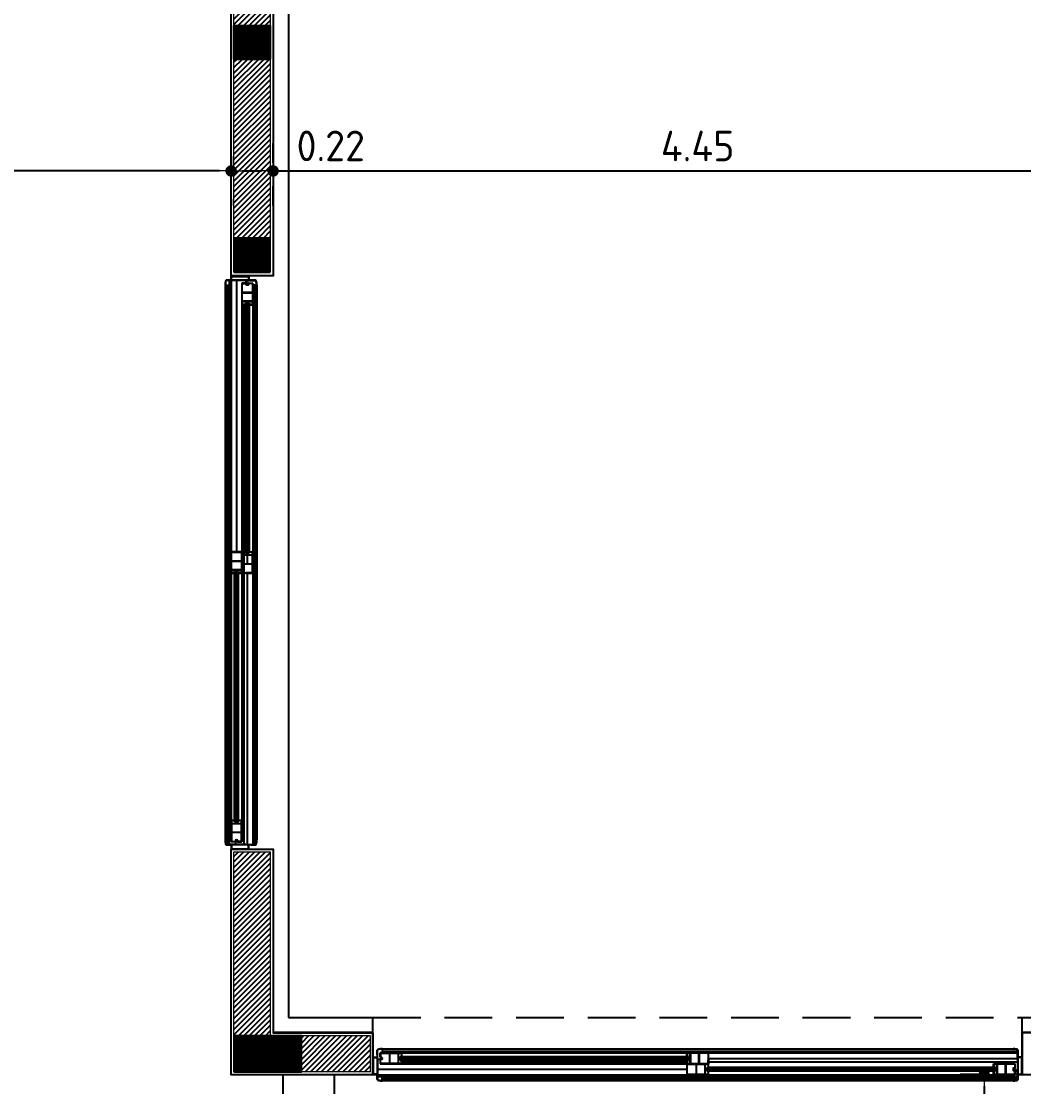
# Model space of a CAD drawing. Extents: x 233 to 569, y -241 to -74.
# Drawn here: x 399.13 to 404.38, y -177.4 to -171.82 of the extents above; entities that cross this region are included whole.
import ezdxf

# ---------------------------------------------------------------- set-up
doc = ezdxf.new("R2010")
doc.units = 0
doc.header["$MEASUREMENT"] = 0
doc.linetypes.add('DOT2', pattern=[0.125, 0, -0.125])
doc.linetypes.add('RAYITAS', pattern=[0.375, 0.25, -0.125])
doc.layers.get('0').update_dxf_attribs({"linetype": 'CONTINUOUS', "lineweight": 50})
doc.layers.get('DEFPOINTS').update_dxf_attribs({"linetype": 'CONTINUOUS'})
for name, color, linetype in [('2D PA ABERTURAS CORTE', 1, 'CONTINUOUS'), ('2D PA ABERTURAS VISTA', 1, 'CONTINUOUS'), ('2D PA MUROS', 7, 'CONTINUOUS'), ('2D PA PROYECCIONES', 1, 'CONTINUOUS'), ('2D PA SOLADO PILETA GYM', 32, 'CONTINUOUS'), ('2D PB MUROS MAMP. HATCH', 10, 'CONTINUOUS'), ('2D PLATEA ESTRUCTURA COLUMNAS HATCH', 92, 'CONTINUOUS')]:
    doc.layers.add(name, color=color, linetype=linetype)
for name, color, linetype, lineweight in [('2D PA ESTRUCTURA COLUMNAS BORDES', 95, 'CONTINUOUS', 9), ('COTAS', 1, 'CONTINUOUS', 9), ('GRAFISMOS', 8, 'CONTINUOUS', 13)]:
    doc.layers.add(name, color=color, linetype=linetype, lineweight=lineweight)
doc.styles.add('ARIAL', font='')
doc.styles.get('ARIAL').set_extended_font_data('DIN')
doc.dimstyles.new('PLANTA', dxfattribs={"dimscale": 0, "dimtxt": 0.16, "dimasz": 0.06, "dimexe": 0.18, "dimexo": 0, "dimgap": 0.05, "dimtad": 1, "dimzin": 0, "dimdsep": 46, "dimtxsty": 'ARIAL', "dimblk1": 'DOT', "dimblk2": 'DOT', "dimsah": 1, "dimcen": 0.09, "dimclrd": 1, "dimclre": 1, "dimclrt": 3, "dimadec": 0, "dimazin": 0, "dimtfac": 1, "dimtofl": 0, "dimtmove": 0, "dimatfit": 3, "dimldrblk": 'DOT', "dimfxl": 0.18, "dimtolj": 1, "dimtzin": 0, "dimarcsym": 0})
pattern_1 = [(90, (-33.139532, 77.62192647), (-0.00025, 7e-20), []), (180, (-33.139532, 77.62192647), (-9e-20, -0.00025), [])]
pattern_2 = [(45, (-33.139532, 77.621926), (-0.0141421356, 0.0141421356), [])]

# ---------------------------------------------------------------- blocks, each defined once
blk = doc.blocks.new('_DOT')
at = {"color": 0, "linetype": 'ByBlock'}
blk.add_line((-0.5, 0), (-1, 0), dxfattribs=at)
at = {"color": 0, "linetype": 'ByBlock', "const_width": 0.5}
blk.add_lwpolyline([(-0.25, 0, 1), (0.25, 0, 1)], format="xyb", close=True, dxfattribs=at)
blk = doc.blocks.new('*D227')
at = {"layer": 'COTAS', "color": 1, "linetype": 'DOT2', "lineweight": -2, "transparency": 16777216}
for p, q in [((396.7297, -172.6036), (396.7297, -172.4236)), ((400.226, -172.6036), (400.226, -172.4236))]:
    blk.add_line(p, q, dxfattribs=at)
at = {"layer": 'COTAS', "color": 1, "lineweight": -2, "transparency": 16777216}
blk.add_line((400.166, -172.6036), (396.7897, -172.6036), dxfattribs=at)
at = {"layer": 'DEFPOINTS', "color": 0, "transparency": 16777216}
for p in [(396.7297, -172.6036), (396.7297, -172.6036), (400.226, -172.6036)]:
    blk.add_point(p, dxfattribs=at)
at = {"layer": 'COTAS', "color": 1, "lineweight": -2, "transparency": 16777216, "xscale": 0.06, "yscale": 0.06, "zscale": 0.06, "rotation": 180}
blk.add_blockref('_DOT', (396.7297, -172.6036), dxfattribs=at)
at = {"layer": 'COTAS', "color": 1, "lineweight": -2, "transparency": 16777216, "xscale": 0.06, "yscale": 0.06, "zscale": 0.06}
blk.add_blockref('_DOT', (400.226, -172.6036), dxfattribs=at)
at = {"layer": 'COTAS', "color": 3, "transparency": 16777216, "insert": (398.4778, -172.472), "char_height": 0.16, "attachment_point": 5, "style": 'ARIAL'}
blk.add_mtext('\\A1;3.50', dxfattribs=at)
blk = doc.blocks.new('*D282')
at = {"layer": 'COTAS', "color": 1, "linetype": 'DOT2', "lineweight": -2, "transparency": 16777216}
for p, q in [((400.226, -172.5263), (400.226, -172.7836)), ((400.446, -172.5263), (400.446, -172.7836))]:
    blk.add_line(p, q, dxfattribs=at)
at = {"layer": 'COTAS', "color": 1, "lineweight": -2, "transparency": 16777216}
for p, q in [((400.286, -172.6036), (400.386, -172.6036)), ((400.446, -172.6036), (400.99, -172.6036))]:
    blk.add_line(p, q, dxfattribs=at)
at = {"layer": 'DEFPOINTS', "color": 0, "transparency": 16777216}
for p in [(400.226, -172.5263), (400.446, -172.5263), (400.446, -172.6036)]:
    blk.add_point(p, dxfattribs=at)
at = {"layer": 'COTAS', "color": 1, "lineweight": -2, "transparency": 16777216, "xscale": 0.06, "yscale": 0.06, "zscale": 0.06, "rotation": 180}
blk.add_blockref('_DOT', (400.226, -172.6036), dxfattribs=at)
at = {"layer": 'COTAS', "color": 1, "lineweight": -2, "transparency": 16777216, "xscale": 0.06, "yscale": 0.06, "zscale": 0.06}
blk.add_blockref('_DOT', (400.446, -172.6036), dxfattribs=at)
at = {"layer": 'COTAS', "color": 3, "transparency": 16777216, "insert": (400.748, -172.4722), "char_height": 0.16, "attachment_point": 5, "style": 'ARIAL'}
blk.add_mtext('\\A1;0.22', dxfattribs=at)
blk = doc.blocks.new('*D283')
at = {"layer": 'COTAS', "color": 1, "linetype": 'DOT2', "lineweight": -2, "transparency": 16777216}
for p, q in [((400.446, -172.7836), (400.446, -172.4236)), ((404.8917, -172.7836), (404.8917, -172.4236))]:
    blk.add_line(p, q, dxfattribs=at)
at = {"layer": 'COTAS', "color": 1, "lineweight": -2, "transparency": 16777216}
blk.add_line((400.506, -172.6036), (404.8317, -172.6036), dxfattribs=at)
at = {"layer": 'DEFPOINTS', "color": 0, "transparency": 16777216}
for p in [(404.8917, -172.6036), (400.446, -172.7836), (404.8917, -172.7836)]:
    blk.add_point(p, dxfattribs=at)
at = {"layer": 'COTAS', "color": 1, "lineweight": -2, "transparency": 16777216, "xscale": 0.06, "yscale": 0.06, "zscale": 0.06}
for p, rotation in [((400.446, -172.6036), 180.0000652546125), ((404.8917, -172.6036), 6.52546125139256e-05)]:
    blk.add_blockref('_DOT', p, dxfattribs=dict(at, rotation=rotation))
at = {"layer": 'COTAS', "color": 3, "transparency": 16777216, "insert": (402.6689, -172.4728), "char_height": 0.16, "attachment_point": 5, "rotation": 0.0001, "style": 'ARIAL'}
blk.add_mtext('\\A1;4.45', dxfattribs=at)
blk = doc.blocks.new('*D288')
at = {"layer": 'COTAS', "color": 1, "linetype": 'DOT2', "lineweight": -2, "transparency": 16777216}
for p, q in [((404.3688, -177.3338), (403.9895, -177.3338)), ((404.3688, -182.2419), (403.9895, -182.2419))]:
    blk.add_line(p, q, dxfattribs=at)
at = {"layer": 'COTAS', "color": 1, "lineweight": -2, "transparency": 16777216}
blk.add_line((404.1695, -177.3938), (404.1695, -182.1819), dxfattribs=at)
at = {"layer": 'DEFPOINTS', "color": 0, "transparency": 16777216}
for p in [(404.3688, -177.3338), (404.1695, -182.2419), (404.3688, -182.2419)]:
    blk.add_point(p, dxfattribs=at)
at = {"layer": 'COTAS', "color": 1, "lineweight": -2, "transparency": 16777216, "xscale": 0.06, "yscale": 0.06, "zscale": 0.06}
for p, rotation in [((404.1695, -177.3338), 90), ((404.1695, -182.2419), 270)]:
    blk.add_blockref('_DOT', p, dxfattribs=dict(at, rotation=rotation))
at = {"layer": 'COTAS', "color": 3, "transparency": 16777216, "insert": (404.0388, -179.7879), "char_height": 0.16, "attachment_point": 5, "rotation": 90, "style": 'ARIAL'}
blk.add_mtext('\\A1;4.91', dxfattribs=at)

msp = doc.modelspace()

# ---------------------------------------------------------------- hatches: boundary and pattern name
at = {"layer": '2D PA MUROS'}
h = msp.add_hatch(dxfattribs=at)
h.set_pattern_fill('ANGLE', color=256)
h.set_pattern_definition([(0, (393.34, -54.854), (0, 6.985), [5.08, -1.905]), (90, (393.34, -54.854), (-6.985, 4e-16), [5.08, -1.905])])
h.paths.add_polyline_path([(400.431, -177.1291), (400.431, -177.1291), (400.9538, -177.1291), (400.9686, -177.1141), (400.446, -177.1141), (400.431, -177.1291), (400.9538, -177.1291), (400.9538, -177.1291), (400.431, -177.1291), (400.241, -177.1291), (400.241, -177.3191), (400.9538, -177.3189), (400.9538, -177.1291)])
at = {"layer": '2D PB MUROS MAMP. HATCH'}
h = msp.add_hatch(dxfattribs=at)
h.set_pattern_fill('_USER', color=256, scale=0.02, angle=45, pattern_type=0)
h.set_pattern_definition(pattern_2)
h.paths.add_polyline_path([(400.241, -171.8419), (400.431, -171.8419), (400.431, -171.3509), (400.241, -171.3509)])
h = msp.add_hatch(dxfattribs=at)
h.set_pattern_fill('_USER', color=256, scale=0.02, angle=45, pattern_type=0)
h.set_pattern_definition(pattern_2)
h.paths.add_polyline_path([(400.241, -172.9532), (400.431, -172.9532), (400.431, -172.0182), (400.241, -172.0182)])
h.paths.add_polyline_path([(400.431, -176.168), (400.241, -176.168), (400.241, -177.1291), (400.431, -177.1291)])
h = msp.add_hatch(dxfattribs=at)
h.set_pattern_fill('_USER', color=256, scale=0.02, angle=45, pattern_type=0)
h.set_pattern_definition(pattern_2)
h.paths.add_polyline_path([(400.9538, -177.3189), (400.9538, -177.1291), (400.5955, -177.1291), (400.5955, -177.319)])
at = {"layer": '2D PLATEA ESTRUCTURA COLUMNAS HATCH'}
h = msp.add_hatch(dxfattribs=at)
h.set_pattern_fill('NET', color=256, scale=0.002, angle=90)
h.set_pattern_definition(pattern_1)
h.paths.add_polyline_path([(400.431, -171.8419), (400.241, -171.8419), (400.241, -172.0182), (400.431, -172.0182)])
h = msp.add_hatch(dxfattribs=at)
h.set_pattern_fill('NET', color=256, scale=0.002, angle=90)
h.set_pattern_definition(pattern_1)
h.paths.add_polyline_path([(400.431, -172.9532), (400.241, -172.9532), (400.241, -173.133), (400.431, -173.133)])
h = msp.add_hatch(dxfattribs=at)
h.set_pattern_fill('NET', color=256, scale=0.002, angle=90)
h.set_pattern_definition(pattern_1)
h.paths.add_polyline_path([(400.5953, -177.1291), (400.391, -177.1291), (400.241, -177.1291), (400.241, -177.3191), (400.5953, -177.3189)])

# ---------------------------------------------------------------- linework, layer by layer
at = {"layer": '2D PA ABERTURAS CORTE', "color": 1}
for p, q in [((400.226, -173.153), (400.3184, -173.153)), ((400.226, -173.1746), (400.226, -173.153)), ((400.228, -173.1551), (400.3164, -173.1551)), ((400.228, -173.1751), (400.228, -173.1551)), ((400.3164, -173.1551), (400.3164, -173.1751)), ((400.3184, -173.153), (400.3184, -173.1746)), ((400.3038, -173.1776), (400.1997, -173.1776)), ((400.2379, -173.1776), (400.1997, -173.1776)), ((400.2249, -173.1756), (400.2002, -173.1756)), ((400.2002, -173.1756), (400.2249, -173.1756)), ((400.2249, -173.1756), (400.2077, -173.1756)), ((400.226, -173.174), (400.226, -173.1746)), ((400.2339, -173.1756), (400.2285, -173.1756)), ((400.3158, -173.1756), (400.2285, -173.1756)), ((400.3038, -173.1776), (400.2408, -173.1776)), ((400.3048, -173.1993), (400.3048, -173.1786)), ((400.3107, -173.2012), (400.3056, -173.2003)), ((400.3066, -173.1786), (400.3066, -173.1989)), ((400.3066, -173.1989), (400.3107, -173.1996)), ((400.3077, -173.1776), (400.3555, -173.1776)), ((400.3107, -173.1996), (400.3151, -173.1988)), ((400.3158, -173.2003), (400.3107, -173.2012)), ((400.3151, -173.1988), (400.3151, -173.1915)), ((400.3156, -173.1909), (400.3162, -173.1909)), ((400.3167, -173.1915), (400.3167, -173.1993)), ((400.3184, -173.174), (400.3184, -173.1746)), ((400.3549, -173.1756), (400.3194, -173.1756)), ((400.3302, -173.1756), (400.3549, -173.1756)), ((400.2482, -176.1068), (400.2482, -176.1285)), ((400.2541, -176.1049), (400.249, -176.1058)), ((400.25, -176.1072), (400.2541, -176.1065)), ((400.25, -176.1274), (400.25, -176.1072)), ((400.2592, -176.1058), (400.2541, -176.1049)), ((400.2541, -176.1065), (400.2585, -176.1072)), ((400.2585, -176.1072), (400.2585, -176.1146)), ((400.2601, -176.1146), (400.2601, -176.1068)), ((400.2379, -176.1285), (400.1997, -176.1285)), ((400.2249, -176.1305), (400.2002, -176.1305)), ((400.2002, -176.1305), (400.2249, -176.1305)), ((400.2249, -176.1305), (400.2077, -176.1305)), ((400.226, -176.1315), (400.226, -176.153)), ((400.226, -176.1321), (400.226, -176.1315)), ((400.226, -176.153), (400.3184, -176.153)), ((400.228, -176.131), (400.228, -176.151)), ((400.228, -176.151), (400.3164, -176.151)), ((400.2339, -176.1305), (400.2285, -176.1305)), ((400.3158, -176.1305), (400.2285, -176.1305)), ((400.3038, -176.1285), (400.2408, -176.1285)), ((400.3038, -176.1285), (400.2408, -176.1285)), ((400.259, -176.1152), (400.2596, -176.1152)), ((400.3038, -176.1285), (400.3555, -176.1285)), ((400.3164, -176.151), (400.3164, -176.131)), ((400.3184, -176.153), (400.3184, -176.1315)), ((400.3184, -176.1321), (400.3184, -176.1315)), ((400.3549, -176.1305), (400.3194, -176.1305)), ((400.3302, -176.1305), (400.3549, -176.1305)), ((400.9914, -177.2049), (400.9914, -177.2404)), ((400.9914, -177.2296), (400.9914, -177.2049)), ((400.9934, -177.2522), (400.9934, -177.2044)), ((404.3443, -177.2561), (404.3443, -177.2043)), ((404.3463, -177.2049), (404.3463, -177.2404)), ((404.3463, -177.2296), (404.3463, -177.2049)), ((400.9688, -177.2414), (400.9904, -177.2414)), ((400.9688, -177.3339), (400.9688, -177.2414)), ((400.9709, -177.2435), (400.9909, -177.2435)), ((400.9709, -177.3318), (400.9709, -177.2435)), ((400.9898, -177.2414), (400.9904, -177.2414)), ((400.9914, -177.244), (400.9914, -177.3313)), ((400.9934, -177.2561), (400.9934, -177.319)), ((400.9934, -177.2561), (400.9934, -177.3602)), ((400.9944, -177.2532), (401.0147, -177.2532)), ((401.0151, -177.255), (400.9944, -177.255)), ((401.0067, -177.2442), (401.0067, -177.2437)), ((401.0073, -177.2432), (401.0151, -177.2432)), ((401.0146, -177.2447), (401.0073, -177.2447)), ((401.0154, -177.2491), (401.0146, -177.2447)), ((401.0147, -177.2532), (401.0154, -177.2491)), ((401.0161, -177.244), (401.017, -177.2491)), ((401.017, -177.2491), (401.0161, -177.2542)), ((404.3443, -177.2561), (404.3443, -177.319)), ((404.3443, -177.2561), (404.3443, -177.319)), ((404.3463, -177.244), (404.3463, -177.3313)), ((404.3668, -177.2435), (404.3468, -177.2435)), ((404.3688, -177.2414), (404.3473, -177.2414)), ((404.3479, -177.2414), (404.3473, -177.2414)), ((404.3668, -177.3318), (404.3668, -177.2435)), ((404.3688, -177.3338), (404.3688, -177.2414)), ((400.9904, -177.3339), (400.9688, -177.3339)), ((400.9909, -177.3318), (400.9709, -177.3318)), ((400.9898, -177.3339), (400.9904, -177.3339)), ((400.9914, -177.3259), (400.9914, -177.3313)), ((400.9914, -177.3596), (400.9914, -177.3349)), ((400.9914, -177.3349), (400.9914, -177.3596)), ((400.9914, -177.3349), (400.9914, -177.3521)), ((400.9934, -177.3219), (400.9934, -177.3602)), ((404.3216, -177.3006), (404.3207, -177.3057)), ((404.3207, -177.3057), (404.3216, -177.3108)), ((404.3223, -177.3057), (404.323, -177.3013)), ((404.323, -177.3098), (404.3223, -177.3057)), ((404.3304, -177.2997), (404.3226, -177.2997)), ((404.3226, -177.3116), (404.3443, -177.3116)), ((404.323, -177.3013), (404.3304, -177.3013)), ((404.3432, -177.3098), (404.323, -177.3098)), ((404.331, -177.3008), (404.331, -177.3003)), ((404.3443, -177.3219), (404.3443, -177.3602)), ((404.3463, -177.3259), (404.3463, -177.3313)), ((404.3463, -177.3349), (404.3463, -177.3521)), ((404.3463, -177.3349), (404.3463, -177.3596)), ((404.3463, -177.3596), (404.3463, -177.3349)), ((404.3468, -177.3318), (404.3668, -177.3318)), ((404.3473, -177.3338), (404.3688, -177.3338)), ((404.3479, -177.3338), (404.3473, -177.3338))]:
    msp.add_line(p, q, dxfattribs=at)
at = {"layer": '2D PA ABERTURAS CORTE', "color": 251}
for p, q in [((400.1948, -173.2011), (400.1948, -176.105)), ((400.1952, -173.2012), (400.2157, -173.2012)), ((400.2059, -173.2012), (400.2059, -176.1285)), ((400.2162, -173.1776), (400.2162, -176.1285)), ((400.226, -173.1776), (400.226, -176.0025)), ((400.2541, -173.1776), (400.2541, -174.5967)), ((400.3599, -173.2012), (400.3394, -173.2012)), ((400.3396, -173.2012), (400.3396, -174.653)), ((400.3496, -173.2012), (400.3496, -176.1285)), ((400.3603, -173.2011), (400.3603, -176.105)), ((400.2828, -173.3036), (400.2828, -176.0025)), ((400.2928, -173.3036), (400.2928, -174.7078)), ((400.3107, -174.5094), (400.3107, -174.6609)), ((400.3396, -174.653), (400.3396, -176.1285)), ((400.2928, -174.7094), (400.2928, -176.1285)), ((400.3107, -174.7094), (400.3107, -176.1285)), ((401.0169, -177.1995), (404.3208, -177.1995)), ((401.017, -177.1999), (401.017, -177.2204)), ((401.017, -177.2102), (404.3443, -177.2102)), ((401.017, -177.2202), (402.8688, -177.2202)), ((402.8688, -177.2202), (404.3443, -177.2202)), ((401.1194, -177.267), (402.6125, -177.267)), ((401.1194, -177.277), (402.6125, -177.277)), ((402.7252, -177.2491), (402.8767, -177.2491)), ((402.7252, -177.2491), (404.3443, -177.2491)), ((402.7252, -177.267), (404.3443, -177.267)), ((400.9934, -177.3057), (402.6125, -177.3057)), ((400.9934, -177.3339), (404.2183, -177.3338)), ((400.9934, -177.3437), (404.3443, -177.3437)), ((401.0169, -177.365), (404.3208, -177.365)), ((401.017, -177.3646), (401.017, -177.3441)), ((401.017, -177.3539), (404.3443, -177.3539))]:
    msp.add_line(p, q, dxfattribs=at)
at = {"layer": '2D PA ABERTURAS CORTE'}
for p, q in [((400.3029, -173.1909), (400.2826, -173.1909)), ((400.2826, -173.1909), (400.2826, -173.3036)), ((400.2841, -173.2384), (400.2841, -173.1925)), ((400.2841, -173.1925), (400.3029, -173.1925)), ((400.3029, -173.1909), (400.3029, -173.1925)), ((400.319, -173.1909), (400.3394, -173.1909)), ((400.319, -173.1909), (400.319, -173.1925)), ((400.3379, -173.1925), (400.319, -173.1925)), ((400.3379, -173.1925), (400.3379, -173.2384)), ((400.3394, -173.3036), (400.3394, -173.1909)), ((400.2841, -173.2841), (400.2841, -173.2419)), ((400.3368, -173.2394), (400.2851, -173.2394)), ((400.2851, -173.2409), (400.3368, -173.2409)), ((400.3379, -173.2419), (400.3379, -173.2841)), ((400.2826, -173.3036), (400.3006, -173.3036)), ((400.2841, -173.301), (400.2841, -173.2877)), ((400.3368, -173.2852), (400.2851, -173.2852)), ((400.2851, -173.2867), (400.3368, -173.2867)), ((400.3006, -173.3021), (400.2851, -173.3021)), ((400.3208, -173.2957), (400.3006, -173.2957)), ((400.3006, -173.2957), (400.3006, -173.3036)), ((400.3006, -173.3036), (400.3006, -174.5967)), ((400.3107, -173.2957), (400.3107, -174.6046)), ((400.3208, -173.2957), (400.3208, -173.3036)), ((400.3368, -173.3021), (400.3208, -173.3021)), ((400.3208, -173.3036), (400.3208, -174.5967)), ((400.3208, -173.3036), (400.3394, -173.3036)), ((400.3379, -173.2877), (400.3379, -173.301)), ((400.226, -174.5967), (400.226, -174.7094)), ((400.2828, -174.5967), (400.226, -174.5967)), ((400.2275, -174.5983), (400.2813, -174.5983)), ((400.2275, -174.6441), (400.2275, -174.5983)), ((400.244, -174.5983), (400.244, -174.5967)), ((400.2541, -174.5983), (400.2541, -174.5967)), ((400.2643, -174.5983), (400.2643, -174.5967)), ((400.2813, -174.5983), (400.2813, -174.6441)), ((400.2826, -174.7094), (400.2826, -174.5967)), ((400.2826, -174.5967), (400.3006, -174.5967)), ((400.2828, -174.7094), (400.2828, -174.5967)), ((400.2841, -174.5993), (400.2841, -174.6126)), ((400.3006, -174.5983), (400.2851, -174.5983)), ((400.3006, -174.6046), (400.3006, -174.5967)), ((400.3208, -174.6046), (400.3006, -174.6046)), ((400.3208, -174.6046), (400.3208, -174.5967)), ((400.3208, -174.5967), (400.3394, -174.5967)), ((400.3368, -174.5983), (400.3208, -174.5983)), ((400.3379, -174.6126), (400.3379, -174.5993)), ((400.3394, -174.5967), (400.3394, -174.7094)), ((400.2275, -174.6899), (400.2275, -174.6477)), ((400.2802, -174.6452), (400.2285, -174.6452)), ((400.2285, -174.6467), (400.2802, -174.6467)), ((400.2813, -174.6477), (400.2813, -174.6899)), ((400.2841, -174.6162), (400.2841, -174.6584)), ((400.2841, -174.662), (400.2841, -174.7078)), ((400.2851, -174.6136), (400.3368, -174.6136)), ((400.3368, -174.6152), (400.2851, -174.6152)), ((400.2851, -174.6594), (400.3368, -174.6594)), ((400.3368, -174.6609), (400.2851, -174.6609)), ((400.3379, -174.6584), (400.3379, -174.6162)), ((400.3379, -174.7078), (400.3379, -174.662)), ((400.226, -174.7094), (400.244, -174.7094)), ((400.2275, -174.7068), (400.2275, -174.6935)), ((400.2802, -174.6909), (400.2285, -174.6909)), ((400.2285, -174.6925), (400.2802, -174.6925)), ((400.244, -174.7078), (400.2285, -174.7078)), ((400.244, -174.7015), (400.244, -174.7094)), ((400.2643, -174.7015), (400.244, -174.7015)), ((400.244, -176.0025), (400.244, -174.7094)), ((400.2541, -176.0104), (400.2541, -174.7015)), ((400.2643, -174.7015), (400.2643, -174.7094)), ((400.2802, -174.7078), (400.2643, -174.7078)), ((400.2643, -176.0025), (400.2643, -174.7094)), ((400.2643, -174.7094), (400.2828, -174.7094)), ((400.2813, -174.6935), (400.2813, -174.7068)), ((400.3029, -174.7094), (400.2826, -174.7094)), ((400.2841, -174.7078), (400.3029, -174.7078)), ((400.3379, -174.7078), (400.3029, -174.7078)), ((400.3029, -174.7094), (400.3394, -174.7094)), ((400.226, -176.0025), (400.244, -176.0025)), ((400.226, -176.1152), (400.226, -176.0025)), ((400.2275, -176.0051), (400.2275, -176.0184)), ((400.2275, -176.022), (400.2275, -176.0642)), ((400.244, -176.004), (400.2285, -176.004)), ((400.2285, -176.0194), (400.2802, -176.0194)), ((400.2802, -176.0209), (400.2285, -176.0209)), ((400.244, -176.0104), (400.244, -176.0025)), ((400.2643, -176.0104), (400.244, -176.0104)), ((400.2643, -176.0104), (400.2643, -176.0025)), ((400.2643, -176.0025), (400.2828, -176.0025)), ((400.2802, -176.004), (400.2643, -176.004)), ((400.2813, -176.0184), (400.2813, -176.0051)), ((400.2813, -176.0642), (400.2813, -176.022)), ((400.2828, -176.0025), (400.2828, -176.1152)), ((400.2275, -176.0677), (400.2275, -176.1136)), ((400.2285, -176.0652), (400.2802, -176.0652)), ((400.2802, -176.0667), (400.2285, -176.0667)), ((400.2813, -176.1136), (400.2813, -176.0677)), ((400.2463, -176.1152), (400.226, -176.1152)), ((400.2275, -176.1136), (400.2463, -176.1136)), ((400.2463, -176.1152), (400.2463, -176.1136)), ((400.2813, -176.1136), (400.2624, -176.1136)), ((400.2624, -176.1152), (400.2624, -176.1136)), ((400.2624, -176.1152), (400.2828, -176.1152)), ((401.1194, -177.2204), (401.0067, -177.2204)), ((401.0067, -177.2408), (401.0067, -177.2204)), ((401.0083, -177.222), (401.0083, -177.2408)), ((401.0083, -177.222), (401.0542, -177.222)), ((401.0552, -177.223), (401.0552, -177.2747)), ((401.0567, -177.2747), (401.0567, -177.223)), ((401.0577, -177.222), (401.0999, -177.222)), ((401.101, -177.223), (401.101, -177.2747)), ((401.1025, -177.2747), (401.1025, -177.223)), ((401.1035, -177.222), (401.1168, -177.222)), ((401.1179, -177.223), (401.1179, -177.239)), ((401.1194, -177.239), (401.1194, -177.2204)), ((402.6125, -177.2204), (402.7252, -177.2204)), ((402.6125, -177.239), (402.6125, -177.2204)), ((402.6141, -177.223), (402.6141, -177.239)), ((402.6284, -177.222), (402.6151, -177.222)), ((402.6294, -177.2747), (402.6294, -177.223)), ((402.631, -177.223), (402.631, -177.2747)), ((402.6742, -177.222), (402.632, -177.222)), ((402.6752, -177.2747), (402.6752, -177.223)), ((402.6767, -177.223), (402.6767, -177.2747)), ((402.7236, -177.222), (402.6778, -177.222)), ((402.7236, -177.222), (402.7236, -177.2569)), ((402.7252, -177.2569), (402.7252, -177.2204)), ((401.0067, -177.2408), (401.0083, -177.2408)), ((401.0067, -177.2569), (401.0083, -177.2569)), ((401.0067, -177.2569), (401.0067, -177.2773)), ((401.0067, -177.2773), (401.1194, -177.2773)), ((401.0083, -177.2757), (401.0083, -177.2569)), ((401.0542, -177.2757), (401.0083, -177.2757)), ((401.0999, -177.2757), (401.0577, -177.2757)), ((401.1168, -177.2757), (401.1035, -177.2757)), ((401.1115, -177.239), (401.1194, -177.239)), ((401.1115, -177.239), (401.1115, -177.2593)), ((401.1115, -177.239), (402.6204, -177.239)), ((401.1115, -177.2491), (402.6204, -177.2491)), ((401.1115, -177.2593), (401.1194, -177.2593)), ((401.1179, -177.2593), (401.1179, -177.2747)), ((401.1194, -177.2773), (401.1194, -177.2593)), ((401.1194, -177.2593), (402.6204, -177.2593)), ((402.6204, -177.239), (402.6125, -177.239)), ((402.6204, -177.2593), (402.6125, -177.2593)), ((402.6125, -177.2773), (402.6125, -177.2593)), ((402.7252, -177.277), (402.6125, -177.277)), ((402.6125, -177.277), (402.6125, -177.3339)), ((402.7252, -177.2773), (402.6125, -177.2773)), ((402.6141, -177.2593), (402.6141, -177.2747)), ((402.6141, -177.3323), (402.6141, -177.2786)), ((402.6141, -177.2786), (402.6599, -177.2786)), ((402.6151, -177.2757), (402.6284, -177.2757)), ((402.6204, -177.239), (402.6204, -177.2593)), ((402.632, -177.2757), (402.6742, -177.2757)), ((402.661, -177.2796), (402.661, -177.3313)), ((402.6625, -177.3313), (402.6625, -177.2796)), ((402.6635, -177.2786), (402.7057, -177.2786)), ((402.6778, -177.2757), (402.7236, -177.2757)), ((402.7067, -177.2796), (402.7067, -177.3313)), ((402.7083, -177.3313), (402.7083, -177.2796)), ((402.7093, -177.2786), (402.7226, -177.2786)), ((402.7236, -177.2757), (402.7236, -177.2569)), ((402.7236, -177.2796), (402.7236, -177.2956)), ((402.7252, -177.2569), (402.7252, -177.2773)), ((402.7252, -177.2956), (402.7252, -177.277)), ((404.2183, -177.2956), (404.2183, -177.277)), ((404.2183, -177.277), (404.331, -177.277)), ((404.2198, -177.2796), (404.2198, -177.2956)), ((404.2342, -177.2785), (404.2209, -177.2785)), ((404.2352, -177.3313), (404.2352, -177.2796)), ((404.2367, -177.2796), (404.2367, -177.3313)), ((404.28, -177.2785), (404.2378, -177.2785)), ((404.281, -177.3313), (404.281, -177.2796)), ((404.2825, -177.2796), (404.2825, -177.3313)), ((404.3294, -177.2785), (404.2835, -177.2785)), ((404.3294, -177.2785), (404.3294, -177.2974)), ((404.331, -177.2974), (404.331, -177.277)), ((402.6141, -177.2956), (402.6125, -177.2956)), ((402.6141, -177.3158), (402.6125, -177.3158)), ((402.6125, -177.3339), (402.7252, -177.3339)), ((402.6599, -177.3323), (402.6141, -177.3323)), ((402.7057, -177.3323), (402.6635, -177.3323)), ((402.7226, -177.3323), (402.7093, -177.3323)), ((402.7173, -177.2956), (402.7252, -177.2956)), ((402.7173, -177.2956), (402.7173, -177.3158)), ((404.2262, -177.3057), (402.7173, -177.3057)), ((402.7173, -177.3158), (402.7252, -177.3158)), ((402.7236, -177.3158), (402.7236, -177.3313)), ((404.2183, -177.2956), (402.7252, -177.2956)), ((404.2183, -177.3158), (402.7252, -177.3158)), ((402.7252, -177.3339), (402.7252, -177.3158)), ((404.2262, -177.2956), (404.2183, -177.2956)), ((404.2183, -177.3338), (404.2183, -177.3158)), ((404.2262, -177.3158), (404.2183, -177.3158)), ((404.331, -177.3338), (404.2183, -177.3338)), ((404.2198, -177.3158), (404.2198, -177.3313)), ((404.2209, -177.3323), (404.2342, -177.3323)), ((404.2262, -177.2956), (404.2262, -177.3158)), ((404.2378, -177.3323), (404.28, -177.3323)), ((404.2835, -177.3323), (404.3294, -177.3323)), ((404.331, -177.2974), (404.3294, -177.2974)), ((404.3294, -177.3323), (404.3294, -177.3135)), ((404.331, -177.3135), (404.3294, -177.3135)), ((404.331, -177.3135), (404.331, -177.3338))]:
    msp.add_line(p, q, dxfattribs=at)
at = {"layer": '2D PA ABERTURAS CORTE', "color": 1}
for centre, radius, start, end in [((400.271, -173.1991), 0.0768, 163.8724, 180.7743), ((400.1952, -173.2002), 0.00102, 180.7743, 60.4385), ((400.271, -173.1991), 0.0753, 163.9866, 180.1015), ((400.2002, -173.1786), 0.00307, 90, 163.8724), ((400.1997, -173.1786), 0.00102, 90, 163.9866), ((400.2249, -173.1746), 0.00102, 270, 0), ((400.2285, -173.1751), 0.000512, 180, 270), ((400.3038, -173.1786), 0.00102, 0, 90), ((400.3058, -173.1993), 0.00102, 180, 260), ((400.3077, -173.1786), 0.00102, 90, 180), ((400.3156, -173.1915), 0.000512, 90, 180), ((400.3158, -173.1751), 0.000512, 270, 0), ((400.3156, -173.1993), 0.00102, 280, 360), ((400.3162, -173.1915), 0.000512, 0, 90), ((400.3194, -173.1746), 0.00102, 180, 270), ((400.3549, -173.1786), 0.00307, 16.1276, 90), ((400.3555, -173.1786), 0.00102, 16.0134, 90), ((400.2841, -173.1991), 0.0753, 359.8985, 16.0134), ((400.2841, -173.1991), 0.0768, 359.2257, 16.1276), ((400.3599, -173.2002), 0.00102, 119.5615, 359.2257), ((400.1952, -176.1059), 0.00102, 299.5615, 179.2257), ((400.271, -176.107), 0.0768, 179.2257, 196.1276), ((400.271, -176.107), 0.0753, 179.8985, 196.0134), ((400.2492, -176.1068), 0.00102, 100, 180), ((400.259, -176.1068), 0.00102, 0, 80), ((400.2841, -176.107), 0.0753, 343.9866, 0.1015), ((400.2841, -176.107), 0.0768, 343.8724, 0.7743), ((400.3599, -176.1059), 0.00102, 0.7743, 240.4385), ((400.2002, -176.1274), 0.00307, 196.1276, 270), ((400.1997, -176.1274), 0.00102, 196.0134, 270), ((400.2249, -176.1315), 0.00102, 0, 90), ((400.2285, -176.131), 0.000512, 90, 180), ((400.2408, -176.1274), 0.00102, 180, 270), ((400.259, -176.1146), 0.000512, 180, 270), ((400.2596, -176.1146), 0.000512, 270, 0), ((400.3158, -176.131), 0.000512, 0, 90), ((400.3194, -176.1315), 0.00102, 90, 180), ((400.3549, -176.1274), 0.00307, 270, 343.8724), ((400.3555, -176.1274), 0.00102, 270, 343.9866), ((400.9944, -177.2049), 0.00307, 106.1278, 180.0002), ((400.9944, -177.2044), 0.00102, 106.0136, 180.0002), ((401.0149, -177.2757), 0.0768, 89.2259, 106.1278), ((401.0149, -177.2757), 0.0753, 89.8987, 106.0136), ((401.016, -177.1999), 0.00102, 209.5617, 89.2259), ((404.3217, -177.1999), 0.00102, 90.7745, 330.4387), ((404.3228, -177.2757), 0.0768, 73.8726, 90.7745), ((404.3228, -177.2757), 0.0753, 73.9868, 90.1017), ((404.3432, -177.2043), 0.00102, 0.0002, 73.9868), ((404.3432, -177.2049), 0.00307, 0.0002, 73.8726), ((400.9904, -177.2404), 0.00102, 270.0002, 0.0002), ((400.9909, -177.244), 0.000512, 0.0002, 90.0002), ((400.9944, -177.2522), 0.00102, 180.0002, 270.0002), ((400.9944, -177.2561), 0.00102, 90.0002, 180.0002), ((401.0073, -177.2437), 0.000512, 90.0002, 180.0002), ((401.0073, -177.2442), 0.000512, 180.0002, 270.0002), ((401.0151, -177.2442), 0.00102, 10.0002, 90.0002), ((401.0151, -177.254), 0.00102, 270.0002, 350.0002), ((404.3473, -177.2404), 0.00102, 180.0002, 270.0002), ((404.3468, -177.244), 0.000512, 90.0002, 180.0002), ((400.9904, -177.3349), 0.00102, 0.0002, 90.0002), ((400.9909, -177.3313), 0.000512, 270.0002, 0.0002), ((404.3226, -177.3008), 0.00102, 90.0002, 170.0002), ((404.3226, -177.3106), 0.00102, 190.0002, 270.0002), ((404.3304, -177.3003), 0.000512, 0.0002, 90.0002), ((404.3304, -177.3008), 0.000512, 270.0002, 0.0002), ((404.3432, -177.319), 0.00102, 270.0002, 0.0002), ((404.3468, -177.3313), 0.000512, 180.0002, 270.0002), ((404.3473, -177.3349), 0.00102, 90.0002, 180.0002), ((400.9944, -177.3596), 0.00307, 180.0002, 253.8726), ((400.9944, -177.3602), 0.00102, 180.0002, 253.9868), ((401.0149, -177.2888), 0.0768, 253.8726, 270.7745), ((401.0149, -177.2888), 0.0753, 253.9868, 270.1017), ((401.016, -177.3646), 0.00102, 270.7745, 150.4387), ((404.3217, -177.3646), 0.00102, 29.5617, 269.2259), ((404.3228, -177.2888), 0.0768, 269.2259, 286.1278), ((404.3228, -177.2888), 0.0753, 269.8987, 286.0136), ((404.3432, -177.3602), 0.00102, 286.0136, 0.0002), ((404.3432, -177.3596), 0.00307, 286.1278, 0.0002)]:
    msp.add_arc(centre, radius, start, end, dxfattribs=at)
at = {"layer": '2D PA ABERTURAS CORTE'}
for centre, start, end in [((400.2851, -173.2384), 180, 270), ((400.2851, -173.2419), 90, 180), ((400.3368, -173.2384), 270, 0), ((400.3368, -173.2419), 0, 90), ((400.2851, -173.2841), 180, 270), ((400.2851, -173.2877), 90, 180), ((400.2851, -173.301), 180, 270), ((400.3368, -173.2841), 270, 0), ((400.3368, -173.2877), 0, 90), ((400.3368, -173.301), 270, 0), ((400.2851, -174.5993), 90, 180), ((400.3368, -174.5993), 0, 90), ((400.2285, -174.6441), 180, 270), ((400.2285, -174.6477), 90, 180), ((400.2802, -174.6441), 270, 0), ((400.2802, -174.6477), 0, 90), ((400.2851, -174.6126), 180, 270), ((400.2851, -174.6162), 90, 180), ((400.2851, -174.6584), 180, 270), ((400.2851, -174.662), 90, 180), ((400.3368, -174.6126), 270, 0), ((400.3368, -174.6162), 0, 90), ((400.3368, -174.6584), 270, 0), ((400.3368, -174.662), 0, 90), ((400.2285, -174.6899), 180, 270), ((400.2285, -174.6935), 90, 180), ((400.2285, -174.7068), 180, 270), ((400.2802, -174.6899), 270, 0), ((400.2802, -174.6935), 0, 90), ((400.2802, -174.7068), 270, 0), ((400.2285, -176.0051), 90, 180), ((400.2285, -176.0184), 180, 270), ((400.2285, -176.022), 90, 180), ((400.2802, -176.0051), 0, 90), ((400.2802, -176.0184), 270, 0), ((400.2802, -176.022), 0, 90), ((400.2285, -176.0642), 180, 270), ((400.2285, -176.0677), 90, 180), ((400.2802, -176.0642), 270, 0), ((400.2802, -176.0677), 0, 90), ((401.0542, -177.223), 0.0002, 90.0002), ((401.0577, -177.223), 90.0002, 180.0002), ((401.0999, -177.223), 0.0002, 90.0002), ((401.1035, -177.223), 90.0002, 180.0002), ((401.1168, -177.223), 0.0002, 90.0002), ((402.6151, -177.223), 90.0002, 180.0002), ((402.6284, -177.223), 0.0002, 90.0002), ((402.632, -177.223), 90.0002, 180.0002), ((402.6742, -177.223), 0.0002, 90.0002), ((402.6778, -177.223), 90.0002, 180.0002), ((401.0542, -177.2747), 270.0002, 0.0002), ((401.0577, -177.2747), 180.0002, 270.0002), ((401.0999, -177.2747), 270.0002, 0.0002), ((401.1035, -177.2747), 180.0002, 270.0002), ((401.1168, -177.2747), 270.0002, 0.0002), ((402.6151, -177.2747), 180.0002, 270.0002), ((402.6284, -177.2747), 270.0002, 0.0002), ((402.632, -177.2747), 180.0002, 270.0002), ((402.6599, -177.2796), 0.0002, 90.0002), ((402.6635, -177.2796), 90.0002, 180.0002), ((402.6742, -177.2747), 270.0002, 0.0002), ((402.6778, -177.2747), 180.0002, 270.0002), ((402.7057, -177.2796), 0.0002, 90.0002), ((402.7093, -177.2796), 90.0002, 180.0002), ((402.7226, -177.2796), 0.0002, 90.0002), ((404.2209, -177.2796), 90.0002, 180.0002), ((404.2342, -177.2796), 0.0002, 90.0002), ((404.2378, -177.2796), 90.0002, 180.0002), ((404.28, -177.2796), 0.0002, 90.0002), ((404.2835, -177.2796), 90.0002, 180.0002), ((402.6599, -177.3313), 270.0002, 0.0002), ((402.6635, -177.3313), 180.0002, 270.0002), ((402.7057, -177.3313), 270.0002, 0.0002), ((402.7093, -177.3313), 180.0002, 270.0002), ((402.7226, -177.3313), 270.0002, 0.0002), ((404.2209, -177.3313), 180.0002, 270.0002), ((404.2342, -177.3313), 270.0002, 0.0002), ((404.2378, -177.3313), 180.0002, 270.0002), ((404.28, -177.3313), 270.0002, 0.0002), ((404.2835, -177.3313), 180.0002, 270.0002)]:
    msp.add_arc(centre, 0.00102, start, end, dxfattribs=at)
at = {"layer": '2D PA ABERTURAS VISTA', "color": 251}
for p, q in [((400.526, -167.1463), (400.526, -177.0341)), ((400.526, -177.0341), (400.9688, -177.0341)), ((400.9688, -177.1139), (400.9688, -177.0341)), ((404.3688, -177.0339), (404.8117, -177.0339)), ((404.3688, -177.1138), (404.3688, -177.0339))]:
    msp.add_line(p, q, dxfattribs=at)
at = {"layer": '2D PA ESTRUCTURA COLUMNAS BORDES'}
for points in [[(400.431, -172.9532), (400.431, -173.133), (400.241, -173.133), (400.241, -172.9532)], [(400.5955, -177.1291), (400.241, -177.1291), (400.241, -177.3191), (400.5955, -177.3191)]]:
    msp.add_lwpolyline(points, close=True, dxfattribs=at)
at = {"layer": '2D PA MUROS'}
for p, q in [((400.9688, -177.1139), (400.446, -177.1138)), ((400.9688, -177.3339), (400.9688, -177.1139)), ((404.3688, -177.1138), (404.8117, -177.1138)), ((404.3688, -177.3338), (404.3688, -177.1138))]:
    msp.add_line(p, q, dxfattribs=at)
for points in [[(400.226, -171.3359), (400.446, -171.3359), (400.446, -173.153), (400.226, -173.153)], [(405.8117, -172.0332), (405.8117, -171.8132), (404.8917, -171.8132), (404.8917, -177.1138), (404.3688, -177.1138), (404.3688, -177.3338), (404.8917, -177.3338), (404.8917, -177.4089), (405.1117, -177.4089), (405.1117, -172.0332)], [(400.241, -171.8419), (400.431, -171.8419), (400.431, -172.0182), (400.241, -172.0182)], [(400.226, -176.153), (400.446, -176.153), (400.446, -177.1141), (400.9688, -177.1141), (400.9688, -177.3339), (400.226, -177.3341)]]:
    msp.add_lwpolyline(points, close=True, dxfattribs=at)
at = {"layer": '2D PA PROYECCIONES', "linetype": 'RAYITAS'}
msp.add_line((400.9688, -177.0341), (404.3688, -177.0341), dxfattribs=at)
at = {"layer": '2D PA SOLADO PILETA GYM'}
for p, q in [((400.496, -177.3341), (400.496, -182.244)), ((400.766, -177.3341), (400.766, -182.244))]:
    msp.add_line(p, q, dxfattribs=at)
at = {"layer": 'GRAFISMOS'}
for points in [[(400.241, -171.3509), (400.431, -171.3509), (400.431, -173.133), (400.241, -173.133)], [(400.241, -176.168), (400.431, -176.168), (400.431, -177.1291), (400.9538, -177.1291), (400.9538, -177.3189), (400.241, -177.3191)]]:
    msp.add_lwpolyline(points, close=True, dxfattribs=at)

# ---------------------------------------------------------------- dimensions: what is measured, and where the dimension line sits
at = {"layer": 'COTAS'}
for p1, p2, distance, picture, middle in [((400.226, -172.6036), (396.7297, -172.6036), 0, '*D227', (398.4778, -172.472)), ((400.226, -172.5263), (400.446, -172.5263), -0.0773, '*D282', (400.748, -172.4722)), ((400.446, -172.7836), (404.8917, -172.7836), 0.18, '*D283', (402.6689, -172.4728)), ((404.3688, -177.3338), (404.3688, -182.2419), -0.1994, '*D288', (404.0388, -179.7879))]:
    dim = msp.add_aligned_dim(p1=p1, p2=p2, distance=distance, dimstyle='PLANTA', override={"dimscale": 1}, dxfattribs=at)
    dim.commit()
    dim.dimension.update_dxf_attribs({"geometry": picture, "text_midpoint": middle})

doc.saveas('drawing.dxf')
